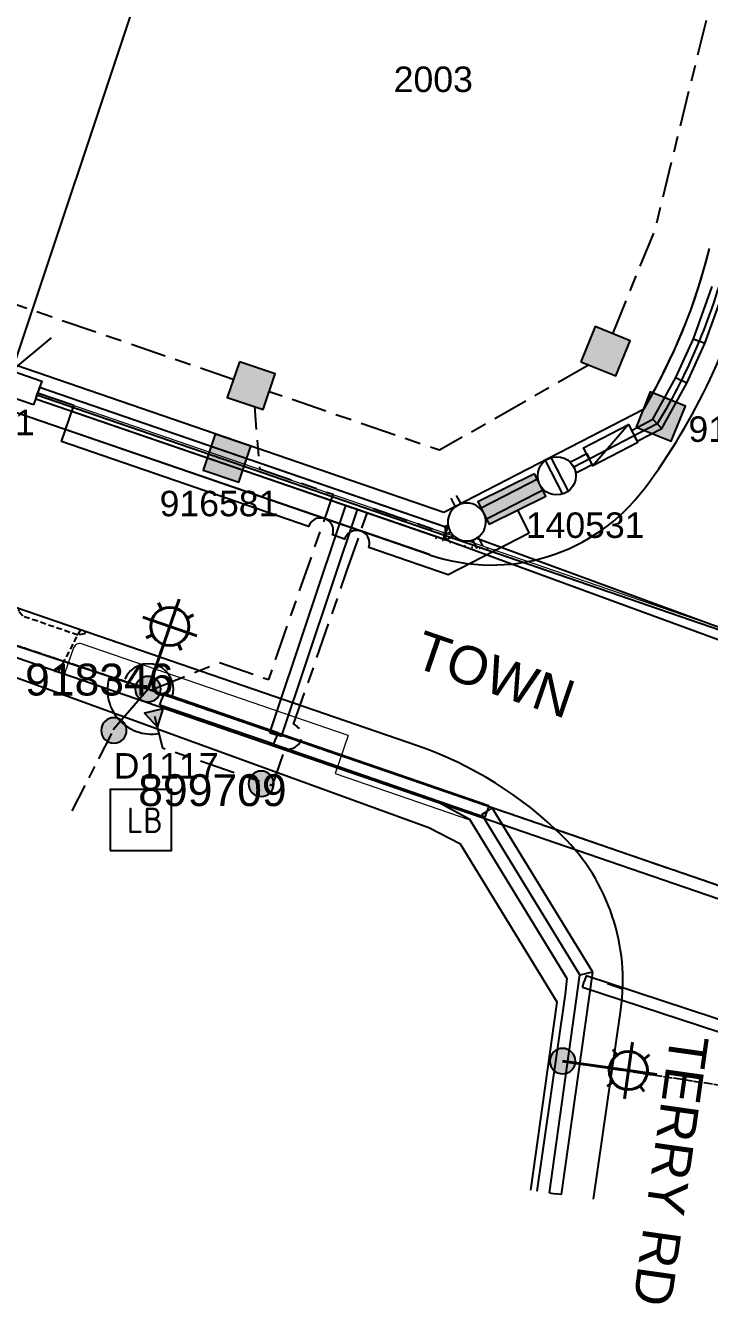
# Model space of a CAD drawing. Header units: metres. Extents: x 305482 to 305978, y 6275861 to 6276842.
# Drawn here: x 305583 to 305636.7, y 6275861.4 to 6275961.8 of the extents above; entities that cross this region are included whole.
import ezdxf
from ezdxf.enums import TextEntityAlignment as Align

# ---------------------------------------------------------------- set-up
doc = ezdxf.new("R2010")
doc.units = ezdxf.units.M
doc.header["$LTSCALE"] = 0.7
for name, pattern in [('Cable Exist OH', [1, 1, 0]), ('Cable Exist UG', [8.2, 4, -1.2, 1.8, -1.2]), ('Cable Remove', [2, 0, -2]), ('Dash', [5, 3, -2]), ('DASHED', [19.05, 12.7, -6.35])]:
    doc.linetypes.add(name, pattern=pattern)
doc.layers.get('0').update_dxf_attribs({"color": 6})
for name, color, linetype in [('_User Miscellaneous1', 3, 'Continuous'), ('_User Miscellaneous10', 8, 'Continuous'), ('_User Miscellaneous4', 7, 'Continuous'), ('_User Miscellaneous6', 7, 'Continuous'), ('_User Miscellaneous7', 150, 'Continuous'), ('_User Miscellaneous8', 7, 'Continuous'), ('_User_LV_Exist', 7, 'Continuous'), ('_User_SL_Exist', 7, 'Continuous'), ('Cadastre Developer_SP_EXT', 4, 'Continuous'), ('Cadastre Developer_SP_NEW', 4, 'Continuous'), ('Cadastre Land Parcels_SP_EXT', 4, 'Continuous'), ('Cadastre Roads_SP_EXT', 8, 'Continuous'), ('Cadastre Roads_SP_NEW', 8, 'Continuous'), ('Equip_LV_NEW', 5, 'Continuous'), ('Equip_SP_HV_NEW', 7, 'Continuous'), ('Equip_SP_SL_EXT', 70, 'Continuous'), ('Mains_LV_EXT', 160, 'Continuous'), ('Mains_LV_NEW_T84', 2, 'Continuous'), ('OH_Details_SP_MISC', 6, 'Continuous'), ('Services_SP_EXT', 140, 'Continuous'), ('Services_SP_NEW_UG', 2, 'Continuous'), ('SupportsOH_SP_EXT', 7, 'Continuous'), ('SupportsOH_SP_TR_HV_LV_SL_EXT', 7, 'Continuous'), ('SupportsUG_SP_LV_EXT', 7, 'Continuous'), ('SupportsUG_SP_LV_NEW', 2, 'Continuous'), ('SupportsUG_SP_LV_SL_EXT', 7, 'Continuous'), ('UG_Details_SP_MISC', 7, 'Continuous')]:
    doc.layers.add(name, color=color, linetype=linetype)
doc.layers.add('_User Miscellaneous12', color=7, linetype='Continuous', lineweight=35)
doc.layers.add('_User Notes', color=7, linetype='Continuous', plot=False)
doc.styles.add('ARIAL', font='arial.ttf', dxfattribs={"height": 2})
doc.styles.add('COLUMN_LABEL', font='arial.ttf')
doc.styles.add('POLE_LABEL', font='arial.ttf')
doc.styles.get("Standard").update_dxf_attribs({"font": 'arial.ttf'})
doc.styles.add('style1', font='iso3098b.shx')
doc.linetypes.add('Cable New UG', pattern='A,8,-1,["x",style1,S=3.5,R=0,X=0.35,Y=-1],-3.5', length=12.5)

# ---------------------------------------------------------------- blocks, each defined once
blk = doc.blocks.new('POLE_EXT')
blk.add_hatch(color=256).paths.add_polyline_path([(-1, 0, 1), (1, 0, 1)])
blk.add_lwpolyline([(-1, 0, 1), (1, 0, 1)], format="xyb", close=True)
for tag, height, flags, p in [('pNumber', 2.5, 8, (-17.84, 2.07)), ('OWNED_BY', 0.2, 9, (1.35, -0.4)), ('SPECIAL_USE', 0.2, 9, (1.35, -0.8)), ('STATE', 0.2, 9, (1.35, -1)), ('PARENT', 0.2, 9, (1.35, -0.6)), ('cLV', 0.2, 9, (1.35, -1.4)), ('hDepth', 0.2, 9, (1.35, -1.6)), ('hDia', 0.2, 9, (1.35, -1.8)), ('cHV', 0.2, 9, (1.35, -2)), ('USAGE', 0.2, 9, (1.35, -1.2)), ('LBRACKET', 0.2, 9, (1.35, -2.2)), ('LExisting', 0.2, 9, (1.35, -2.4)), ('LANTNUMBER', 0.2, 9, (1.35, -2.6)), ('LOther', 0.2, 9, (1.35, -2.8)), ('LRemove', 0.2, 9, (1.35, -3)), ('cLinedev', 0.2, 9, (1.35, -3.4)), ('pExisting', 0.2, 9, (1.35, -3.8)), ('LEGEND', 0.2, 9, (1.35, -3.2)), ('LOCATION', 0.2, 9, (1.35, -3.6)), ('PFNUMBER', 0.2, 9, (1.35, -4)), ('pFooting', 0.2, 9, (1.35, -4.4)), ('pNew', 0.2, 9, (1.35, -4.6)), ('pRelocate', 0.2, 9, (1.35, -5)), ('NEWPFNUMBER', 0.2, 9, (1.35, -4.2)), ('pRemove', 0.2, 9, (1.35, -5.2)), ('pReplace', 0.2, 9, (1.35, -5.4)), ('pStay', 0.2, 9, (1.35, -5.6)), ('pType', 0.2, 9, (1.35, -5.8)), ('cspan', 0.2, 9, (1.35, -6)), ('STREETNAME', 0.2, 9, (1.35, -6.2)), ('SUBURB', 0.2, 9, (1.35, -6.4)), ('OPERATED_BY', 0.2, 9, (1.36, -7.01)), ('NOTES', 0.2, 9, (1.35, -6.6)), ('MAINTAINED_BY', 0.2, 9, (1.36, -6.81))]:
    blk.add_attdef(tag, text='', height=height, dxfattribs=dict(flags=flags)).set_placement(p, align=Align.MIDDLE_LEFT)
at = {"style": 'POLE_LABEL', "flags": 9}
for tag, height, p in [('ASSET_NUM', 2.5, (2, 2)), ('STRUCTURE_PLANT_NUMBER', 0.2, (1.35, 0.03)), ('STREET_CODE', 0.2, (1.35, -0.2))]:
    blk.add_attdef(tag, text='', height=height, dxfattribs=at).set_placement(p, align=Align.MIDDLE_LEFT)
at = {"flags": 1}
blk.add_attdef('Z', (1.35, -7.33), '', height=0.2, dxfattribs=at)
blk = doc.blocks.new('*U52')
at = {"lineweight": -3}
blk.add_lwpolyline([(-2.48, 2.49), (2.47, 2.49), (2.47, 0.51), (-2.48, 0.51)], close=True, dxfattribs=at)
for tag, flags, p in [('STREET_CODE', 9, (1.5, 3.5)), ('OWNED_BY', 9, (1.5, 3.3)), ('OPERATED_BY', 9, (1.5, 3.1)), ('STATE', 9, (1.5, 2.7)), ('SUPPORT_TYPE', 9, (1.5, 2.5)), ('MAINTAINED_BY', 9, (1.5, 2.9)), ('USAGE', 9, (1.5, 2.3)), ('LEGEND', 9, (1.5, 2.1)), ('SUBURB', 9, (1.5, 1.7)), ('STREETNAME', 9, (1.5, 1.5)), ('PARENT', 9, (1.5, 1.9)), ('LOCATION', 9, (1.5, 1.3)), ('NOTES', 9, (1.5, 1.1)), ('Z', 1, (1.5, 0.9))]:
    blk.add_attdef(tag, text='', height=0.2, dxfattribs=dict(flags=flags)).set_placement(p, align=Align.MIDDLE_LEFT)
at = {"layer": '_User Miscellaneous4', "style": 'ARIAL', "flags": 8}
blk.add_attdef('ASSET_NUM', text='', height=2, dxfattribs=at).set_placement((2, 5.5), align=Align.MIDDLE_LEFT)
blk = doc.blocks.new('A$C1B2C29DD')
at = {"layer": 'Services_SP_NEW_UG', "color": 2, "flags": 128}
for points in [[(0, 0), (-2.1, 3.44)], [(0, 0), (2.1, 3.44)]]:
    blk.add_lwpolyline(points, dxfattribs=at)
blk = doc.blocks.new('COLUMN_EXT')
at = {"layer": '_User Miscellaneous7'}
blk.add_hatch(color=256, dxfattribs=at).paths.add_polyline_path([(-7.49, 1.48), (-7.49, -1.49), (-4.52, -1.49), (-4.52, 1.48)])
at = {"layer": '_User Miscellaneous8'}
blk.add_hatch(color=256, dxfattribs=at).paths.add_polyline_path([(-1.49, 1.48), (-1.49, -1.49), (1.48, -1.49), (1.48, 1.48)])
at = {"layer": '_User Miscellaneous7'}
blk.add_lwpolyline([(-7.49, -1.49), (-4.52, -1.49), (-4.52, 1.48), (-7.49, 1.48)], close=True, dxfattribs=at)
at = {"layer": '_User Miscellaneous8'}
blk.add_lwpolyline([(-1.49, -1.49), (1.48, -1.49), (1.48, 1.48), (-1.49, 1.48)], close=True, dxfattribs=at)
at = {"flags": 9}
for tag, style, p in [('STRUCTURE_PLANT_NUMBER', 'POLE_LABEL', (1.81, 0.03)), ('STREET_CODE', 'COLUMN_LABEL', (1.81, -0.2))]:
    blk.add_attdef(tag, text='', height=0.2, dxfattribs=dict(at, style=style)).set_placement(p, align=Align.MIDDLE_LEFT)
for tag, p in [('COLUMN_TYPE', (1.81, -0.4)), ('OWNED_BY', (1.81, -0.6)), ('STATE', (1.81, -0.8)), ('USAGE', (1.81, -1)), ('STREETNAME', (1.81, -1.6)), ('SUBURB', (1.81, -1.8)), ('LEGEND', (1.81, -1.2)), ('LOCATION', (1.81, -1.4)), ('NOTES', (1.81, -2))]:
    blk.add_attdef(tag, text='', height=0.2, dxfattribs=at).set_placement(p, align=Align.MIDDLE_LEFT)
at = {"flags": 1}
blk.add_attdef('Z', (1.81, -2.35), '', height=0.2, dxfattribs=at)
at = {"layer": '_User Miscellaneous6', "style": 'ARIAL', "flags": 8}
blk.add_attdef('ASSET_NUM', text='', height=2, dxfattribs=at).set_placement((2, 2), align=Align.MIDDLE_LEFT)
blk = doc.blocks.new('*U114')
at = {"layer": '_User Miscellaneous7'}
blk.add_hatch(color=256, dxfattribs=at).paths.add_polyline_path([(-7.43, 4.61), (-7.43, 1.64), (-4.46, 1.64), (-4.46, 4.61)])
at = {"layer": '_User Miscellaneous8'}
blk.add_hatch(color=256, dxfattribs=at).paths.add_polyline_path([(-1.49, 1.48), (-1.49, -1.49), (1.48, -1.49), (1.48, 1.48)])
at = {"layer": '_User Miscellaneous7'}
blk.add_lwpolyline([(-7.43, 1.64), (-4.46, 1.64), (-4.46, 4.61), (-7.43, 4.61)], close=True, dxfattribs=at)
at = {"layer": '_User Miscellaneous8'}
blk.add_lwpolyline([(-1.49, -1.49), (1.48, -1.49), (1.48, 1.48), (-1.49, 1.48)], close=True, dxfattribs=at)
at = {"flags": 9}
for tag, style, p in [('STRUCTURE_PLANT_NUMBER', 'POLE_LABEL', (1.81, 0.03)), ('STREET_CODE', 'COLUMN_LABEL', (1.81, -0.2))]:
    blk.add_attdef(tag, text='', height=0.2, dxfattribs=dict(at, style=style)).set_placement(p, align=Align.MIDDLE_LEFT)
for tag, p in [('COLUMN_TYPE', (1.81, -0.4)), ('OWNED_BY', (1.81, -0.6)), ('STATE', (1.81, -0.8)), ('USAGE', (1.81, -1)), ('STREETNAME', (1.81, -1.6)), ('SUBURB', (1.81, -1.8)), ('LEGEND', (1.81, -1.2)), ('LOCATION', (1.81, -1.4)), ('NOTES', (1.81, -2))]:
    blk.add_attdef(tag, text='', height=0.2, dxfattribs=at).set_placement(p, align=Align.MIDDLE_LEFT)
at = {"flags": 1}
blk.add_attdef('Z', (1.81, -2.35), '', height=0.2, dxfattribs=at)
at = {"layer": '_User Miscellaneous6', "style": 'ARIAL', "flags": 8}
blk.add_attdef('ASSET_NUM', text='', height=2, dxfattribs=at).set_placement((2, 2), align=Align.MIDDLE_LEFT)
blk = doc.blocks.new('PILLAR_EXT')
blk.add_hatch(color=256).paths.add_polyline_path([(-2.475, 2.49), (-2.475, 0.51), (2.475, 0.51), (2.475, 2.49)])
blk.add_lwpolyline([(-2.475, 0.51), (2.475, 0.51), (2.475, 2.49), (-2.475, 2.49)], close=True)
for tag, p, flags in [('OWNED_BY', (0, 1.3), 9), ('STATE', (0, 1.1), 9), ('SUPPORT_TYPE', (0, 0.9), 9), ('USAGE', (0, 0.7), 9), ('LEGEND', (0, 0.5), 9), ('LOCATION', (0, 0.3), 9), ('NOTES', (0, 0.1), 9), ('PARENT', (0, -0.1), 9), ('STREETNAME', (0, -0.3), 9), ('SUBURB', (0, -0.5), 1)]:
    blk.add_attdef(tag, p, '', height=0.2, dxfattribs=dict(flags=flags))
at = {"layer": '_User Miscellaneous6', "style": 'ARIAL', "flags": 8}
blk.add_attdef('ASSET_NUM', text='', height=2, dxfattribs=at).set_placement((1.5, 7.5), align=Align.TOP_LEFT)
blk = doc.blocks.new('UGOH_NEW')
blk.add_hatch(color=256).paths.add_polyline_path([(-0.75, 1.7), (0.75, 1.7), (0, 3)])
at = {"color": 1}
blk.add_lwpolyline([(-0.75, 1.7), (0.75, 1.7), (0, 3)], close=True, dxfattribs=at)
for tag, flags, p in [('CONSTRUCTED_VOLTAGE', 9, (1.5, 0)), ('OPERATING_VOLTAGE', 9, (1.5, -0.2)), ('ORIENTATION', 9, (1.5, -0.4)), ('STATE', 9, (1.5, -0.6)), ('OWNED_BY', 9, (1.5, -1)), ('USAGE', 9, (1.5, -0.8)), ('ACTUAL_STATUS', 9, (1.5, -1.6)), ('OPERATED_BY', 9, (1.5, -1.2)), ('TYPE', 1, (1.5, -2)), ('MAINTAINED_BY', 9, (1.5, -1.4)), ('NUMBER_OF_PHASES', 9, (1.5, -1.8))]:
    blk.add_attdef(tag, text='', height=0.2, dxfattribs=dict(flags=flags)).set_placement(p, align=Align.MIDDLE_LEFT)
blk = doc.blocks.new('*U106')
blk.add_lwpolyline([(3.9, -0.81), (8.7, -0.81), (8.7, 3.99), (3.9, 3.99)], close=True)
at = {"insert": (5.2, 2.57), "char_height": 2, "width": 2.9628, "attachment_point": 1}
blk.add_mtext('{\\Fisocp|c0;LB}', dxfattribs=at)
for tag, height, flags, p in [('ASSET_NUM', 3.5, 8, (2, 2)), ('STREET_CODE', 0.2, 9, (1.5, 0)), ('ACTUAL_STATUS', 0.2, 9, (1.5, -0.2)), ('CONSTRUCTED_VOLTAGE', 0.2, 9, (1.5, -0.4)), ('OPERATING_VOLTAGE', 0.2, 9, (1.5, -0.8)), ('ORIENTATION', 0.2, 9, (1.5, -1)), ('NO_PHASES', 0.2, 9, (1.5, -0.6)), ('OWNED_BY', 0.2, 9, (1.5, -1.2)), ('OPERATED_BY', 0.2, 9, (1.5, -1.4)), ('STATE', 0.2, 9, (1.5, -1.8)), ('SWITCH_TYPE', 0.2, 9, (1.5, -2)), ('MAINTAINED_BY', 0.2, 9, (1.5, -1.6)), ('SUBURB', 0.2, 9, (1.5, -2.6)), ('STREETNAME', 0.2, 9, (1.5, -2.8)), ('USAGE', 0.2, 9, (1.5, -2.2)), ('LEGEND', 0.2, 9, (1.5, -2.4)), ('LOCATION', 0.2, 9, (1.5, -3)), ('Z', 0.2, 1, (1.5, -3.6)), ('NOTES', 0.2, 9, (1.5, -3.2)), ('LABEL_ALIGNMENT', 0.2, 9, (1.5, -3.4))]:
    blk.add_attdef(tag, text='', height=height, dxfattribs=dict(flags=flags)).set_placement(p, align=Align.MIDDLE_LEFT)
blk = doc.blocks.new('*U108')
at = {"lineweight": 40}
for p, q in [((5.48, 1.49), (4.85, -2.97)), ((0, 0), (3.68, -0.53)), ((3.93, 0.91), (4.27, 0.46)), ((6.82, 0.5), (6.37, 0.16)), ((2.94, -0.42), (7.39, -1.06)), ((3.51, -1.98), (3.96, -1.64)), ((6.4, -2.39), (6.06, -1.94))]:
    blk.add_line(p, q, dxfattribs=at)
blk.add_circle((5.16, -0.74), 1.5, dxfattribs=at)
at = {"style": 'ARIAL', "flags": 8}
blk.add_attdef('ASSET_NUM', (1.5, 1.5), '', height=2, dxfattribs=at)
for tag, p, height, flags in [('CONSTRUCTED_VOLTAGE', (0.98, -0.65), 0.2, 9), ('CONTROL_TYPE', (0.98, -0.85), 0.2, 9), ('LANTERN_PURPOSE', (0.98, -1.05), 0.2, 9), ('LNUMBER', (2.18, -3.25), 2.5, 8), ('OPERATING_VOLTAGE', (0.98, -1.65), 0.2, 9), ('ORIENTATION', (0.98, -1.85), 0.2, 9), ('OWNED_BY', (0.98, -2.05), 0.2, 9), ('LANTERN_TYPE', (0.98, -1.25), 0.2, 9), ('NO_PHASES', (0.98, -1.45), 0.2, 9), ('STATE', (0.98, -2.25), 0.2, 9), ('USAGE', (0.98, -2.45), 0.2, 9), ('CEXIST', (0.98, -2.65), 0.2, 9), ('CNEW', (0.98, -2.85), 0.2, 9), ('CNUMBER', (0.98, -3.05), 0.2, 9), ('CREMOVE', (0.98, -3.25), 0.2, 9), ('CREPLACE', (0.98, -3.45), 0.2, 9), ('LKINGHEIGHT', (0.98, -3.65), 0.2, 9), ('LBRACKET', (0.98, -3.85), 0.2, 9), ('LBRACKETVOCAB', (0.98, -4.05), 0.2, 9), ('LCATEGORY', (0.98, -4.25), 0.2, 9), ('LCHARGE1', (0.98, -4.45), 0.2, 9), ('LCHARGE1PERCENT', (0.98, -4.65), 0.2, 9), ('LCHARGE2', (0.98, -4.85), 0.2, 9), ('LCHARGE2PERCENT', (0.98, -5.05), 0.2, 9), ('LCHARGE3', (0.98, -5.25), 0.2, 9), ('LCHARGE3PERCENT', (0.98, -5.45), 0.2, 9), ('LEXIST', (0.98, -5.65), 0.2, 9), ('LLAMP', (0.98, -5.85), 0.2, 9), ('LLAMPVOCAB', (0.98, -6.05), 0.2, 9), ('LMAST', (0.98, -6.25), 0.2, 9), ('LMASTVOCAB', (0.98, -6.45), 0.2, 9), ('LNEW', (0.98, -6.65), 0.2, 9), ('LANTNUMBER', (0.98, -6.85), 0.2, 9), ('LOUTREACH', (0.98, -7.25), 0.2, 9), ('LOUTREACHVOCAB', (0.98, -7.45), 0.2, 9), ('LRATECODE', (0.98, -7.65), 0.2, 9), ('LREMOVE', (0.98, -7.85), 0.2, 9), ('LREPLACE', (0.98, -8.05), 0.2, 9), ('LTYPE', (0.98, -8.25), 0.2, 9), ('LTYPEVOCAB', (0.98, -8.45), 0.2, 9), ('LEGEND', (0.98, -8.65), 0.2, 9), ('LOCATION', (0.98, -8.85), 0.2, 9), ('NOTES', (0.98, -9.05), 0.2, 9), ('STREETNAME', (0.98, -9.25), 0.2, 9), ('SUBURB', (0.98, -9.45), 0.2, 1)]:
    blk.add_attdef(tag, p, '', height=height, dxfattribs=dict(flags=flags))
blk = doc.blocks.new('*U113')
at = {"lineweight": 40}
for p, q in [((0.97, 2.8), (2.45, 7.05)), ((0.82, 6.78), (1.06, 6.27)), ((-0.41, 5.66), (3.84, 4.18)), ((3.57, 5.82), (3.06, 5.57)), ((-0.14, 4.02), (0.36, 4.27)), ((0, 0), (1.22, 3.51)), ((2.61, 3.06), (2.37, 3.57))]:
    blk.add_line(p, q, dxfattribs=at)
blk.add_circle((1.71, 4.92), 1.5, dxfattribs=at)
at = {"style": 'ARIAL', "flags": 8}
blk.add_attdef('ASSET_NUM', (1.5, 1.5), '', height=2, dxfattribs=at)
for tag, p, height, flags in [('CONSTRUCTED_VOLTAGE', (0.98, -0.65), 0.2, 9), ('CONTROL_TYPE', (0.98, -0.85), 0.2, 9), ('LANTERN_PURPOSE', (0.98, -1.05), 0.2, 9), ('LNUMBER', (2.18, -3.25), 2.5, 8), ('OPERATING_VOLTAGE', (0.98, -1.65), 0.2, 9), ('ORIENTATION', (0.98, -1.85), 0.2, 9), ('OWNED_BY', (0.98, -2.05), 0.2, 9), ('LANTERN_TYPE', (0.98, -1.25), 0.2, 9), ('NO_PHASES', (0.98, -1.45), 0.2, 9), ('STATE', (0.98, -2.25), 0.2, 9), ('USAGE', (0.98, -2.45), 0.2, 9), ('CEXIST', (0.98, -2.65), 0.2, 9), ('CNEW', (0.98, -2.85), 0.2, 9), ('CNUMBER', (0.98, -3.05), 0.2, 9), ('CREMOVE', (0.98, -3.25), 0.2, 9), ('CREPLACE', (0.98, -3.45), 0.2, 9), ('LKINGHEIGHT', (0.98, -3.65), 0.2, 9), ('LBRACKET', (0.98, -3.85), 0.2, 9), ('LBRACKETVOCAB', (0.98, -4.05), 0.2, 9), ('LCATEGORY', (0.98, -4.25), 0.2, 9), ('LCHARGE1', (0.98, -4.45), 0.2, 9), ('LCHARGE1PERCENT', (0.98, -4.65), 0.2, 9), ('LCHARGE2', (0.98, -4.85), 0.2, 9), ('LCHARGE2PERCENT', (0.98, -5.05), 0.2, 9), ('LCHARGE3', (0.98, -5.25), 0.2, 9), ('LCHARGE3PERCENT', (0.98, -5.45), 0.2, 9), ('LEXIST', (0.98, -5.65), 0.2, 9), ('LLAMP', (0.98, -5.85), 0.2, 9), ('LLAMPVOCAB', (0.98, -6.05), 0.2, 9), ('LMAST', (0.98, -6.25), 0.2, 9), ('LMASTVOCAB', (0.98, -6.45), 0.2, 9), ('LNEW', (0.98, -6.65), 0.2, 9), ('LANTNUMBER', (0.98, -6.85), 0.2, 9), ('LOUTREACH', (0.98, -7.25), 0.2, 9), ('LOUTREACHVOCAB', (0.98, -7.45), 0.2, 9), ('LRATECODE', (0.98, -7.65), 0.2, 9), ('LREMOVE', (0.98, -7.85), 0.2, 9), ('LREPLACE', (0.98, -8.05), 0.2, 9), ('LTYPE', (0.98, -8.25), 0.2, 9), ('LTYPEVOCAB', (0.98, -8.45), 0.2, 9), ('LEGEND', (0.98, -8.65), 0.2, 9), ('LOCATION', (0.98, -8.85), 0.2, 9), ('NOTES', (0.98, -9.05), 0.2, 9), ('STREETNAME', (0.98, -9.25), 0.2, 9), ('SUBURB', (0.98, -9.45), 0.2, 1)]:
    blk.add_attdef(tag, p, '', height=height, dxfattribs=dict(flags=flags))
blk = doc.blocks.new('*U180')
for tag, flags, p in [('ACTUAL_STATUS', 9, (1.5, 0)), ('CONSTRUCTED_VOLTAGE', 9, (1.5, -0.2)), ('OPERATING_VOLTAGE', 9, (1.5, -0.6)), ('ORIENTATION', 9, (1.5, -0.8)), ('STATE', 9, (1.5, -1)), ('NO_PHASES', 9, (1.5, -0.4)), ('SWITCH_TYPE', 9, (1.5, -1.2)), ('OWNED_BY', 9, (1.5, -1.8)), ('OPERATED_BY', 9, (1.5, -2)), ('USAGE', 9, (1.5, -1.4)), ('NOTES', 9, (1.5, -1.6)), ('TYPE', 9, (1.5, -2.6)), ('Z', 1, (1.5, -2.8)), ('MAINTAINED_BY', 9, (1.5, -2.2)), ('NUMBER_OF_PHASES', 9, (1.5, -2.4))]:
    blk.add_attdef(tag, text='', height=0.2, dxfattribs=dict(flags=flags)).set_placement(p, align=Align.MIDDLE_LEFT)
blk.add_wipeout([(-0.96, -1.48), (-0.77, -1.49), (-0.58, -1.48), (-0.4, -1.44), (-0.22, -1.39), (-0.05, -1.31), (0.11, -1.2), (0.25, -1.08), (0.38, -0.95), (0.49, -0.79), (0.58, -0.63), (0.65, -0.46), (0.69, -0.27), (0.71, -0.09), (0.71, 0.1), (0.69, 0.29), (0.64, 0.47), (0.57, 0.64), (0.48, 0.81), (0.37, 0.96), (0.24, 1.09), (0.1, 1.21), (-0.06, 1.31), (-0.23, 1.39), (-0.41, 1.45), (-0.6, 1.48), (-0.78, 1.49), (-0.97, 1.48), (-1.16, 1.45), (-1.33, 1.39), (-1.5, 1.31), (-1.66, 1.21), (-1.8, 1.09), (-1.93, 0.95), (-2.04, 0.8), (-2.13, 0.63), (-2.2, 0.46), (-2.25, 0.27), (-2.27, 0.09), (-2.27, -0.1), (-2.24, -0.29), (-2.2, -0.47), (-2.13, -0.64), (-2.04, -0.81), (-1.92, -0.96), (-1.8, -1.09), (-1.65, -1.21), (-1.49, -1.31), (-1.32, -1.39), (-1.14, -1.45)])
for p, q in [((0.23, 1.11), (-2.1, -0.71)), ((0.54, 0.72), (-1.79, -1.11))]:
    blk.add_line(p, q)
blk.add_circle((-0.78, 0), 1.5)
blk = doc.blocks.new('*U179')
blk.add_wipeout([(1.47, -0.24), (1.49, -0.06), (1.49, 0.13), (1.46, 0.32), (1.41, 0.5), (1.33, 0.67), (1.24, 0.83), (1.13, 0.98), (0.99, 1.12), (0.85, 1.23), (0.69, 1.33), (0.51, 1.4), (0.33, 1.46), (0.15, 1.49), (-0.04, 1.49), (-0.23, 1.48), (-0.41, 1.44), (-0.59, 1.37), (-0.75, 1.29), (-0.91, 1.19), (-1.05, 1.06), (-1.18, 0.92), (-1.28, 0.77), (-1.37, 0.6), (-1.43, 0.42), (-1.47, 0.24), (-1.49, 0.06), (-1.49, -0.13), (-1.46, -0.32), (-1.41, -0.5), (-1.33, -0.67), (-1.24, -0.83), (-1.13, -0.98), (-0.99, -1.12), (-0.85, -1.23), (-0.69, -1.33), (-0.51, -1.4), (-0.33, -1.46), (-0.15, -1.49), (0.04, -1.49), (0.23, -1.48), (0.41, -1.44), (0.59, -1.37), (0.75, -1.29), (0.91, -1.19), (1.05, -1.06), (1.18, -0.92), (1.28, -0.77), (1.37, -0.6), (1.43, -0.42)])
for p, q in [((-0.5, 1.41), (-0.87, 2.06)), ((-0.94, 1.16), (-1.3, 1.82)), ((0.5, -1.41), (0.87, -2.06)), ((0.94, -1.16), (1.3, -1.82))]:
    blk.add_line(p, q)
blk.add_lwpolyline([(-1.3, -0.73, 1), (1.3, 0.73, 1)], format="xyb", close=True)
for tag, p, flags in [('ORIENTATION', (0, 0), 9), ('Z', (0, 0), 1), ('USAGE', (0, -0.2), 9), ('NOTES', (0, -0.4), 9)]:
    blk.add_attdef(tag, p, '', height=0.2, dxfattribs=dict(flags=flags))

msp = doc.modelspace()

# ---------------------------------------------------------------- linework, layer by layer
at = {"layer": '_User Miscellaneous1', "color": 7, "lineweight": -3}
msp.add_lwpolyline([(305631.04, 6275929.07), (305627.52, 6275927.25), (305626.79, 6275928.66), (305630.31, 6275930.48)], close=True, dxfattribs=at)
at = {"layer": '_User Miscellaneous1', "color": 7, "flags": 128}
msp.add_lwpolyline([(305630.31, 6275930.48), (305627.52, 6275927.25)], dxfattribs=at)
at = {"layer": '_User Miscellaneous10', "linetype": 'Cable Remove', "ltscale": 0.35}
msp.add_lwpolyline([(305615.14, 6275921.59, 0.063999), (305619.88, 6275920.65)], format="xyb", dxfattribs=at)
at = {"layer": '_User Miscellaneous10', "linetype": 'DASHED', "ltscale": 0.05}
for points in [[(305587.66, 6275914.23), (305587.6, 6275914.05), (305587.09, 6275913.95), (305582.78, 6275915.43), (305582.44, 6275915.82), (305582.5, 6275916)], [(305585.57, 6275911.07), (305587.3, 6275914.35)]]:
    msp.add_lwpolyline(points, dxfattribs=at)
at = {"layer": '_User Miscellaneous10', "linetype": 'Continuous'}
msp.add_lwpolyline([(305628.67, 6275886.59), (305629.86, 6275886.19)], dxfattribs=at)
at = {"layer": '_User Miscellaneous12', "color": 3, "lineweight": 0, "flags": 128}
msp.add_lwpolyline([(305608.31, 6275906.06), (305587.38, 6275913.26, 0.414551), (305586.75, 6275912.95), (305586.05, 6275910.91)], format="xyb", dxfattribs=at)
msp.add_lwpolyline([(305608.31, 6275906.06), (305607.29, 6275903.09), (305617.86, 6275899.45)], dxfattribs=at)
at = {"layer": '_User_LV_Exist', "color": 7, "linetype": 'Cable Exist UG', "flags": 128}
for points in [[(305608.19, 6275918.91), (305609.97, 6275924), (305616.08, 6275921.9), (305616.35, 6275922.05)], [(305618.94, 6275923.53), (305618.95, 6275923.53)]]:
    msp.add_lwpolyline(points, dxfattribs=at)
for points in [[(305604.2, 6275906.85, 0.050749), (305604.03, 6275906.95), (305608.19, 6275918.91)], [(305593.12, 6275907.6), (305593.73, 6275905.09), (305602.36, 6275902.15), (305603.37, 6275905.06, 0.853381), (305604.2, 6275906.85, 0.853381)]]:
    msp.add_lwpolyline(points, format="xyb", dxfattribs=at)
at = {"layer": '_User_LV_Exist', "linetype": 'Continuous'}
msp.add_arc((305592.88, 6275909.65), 3.47, 161.7434, 279.4822, dxfattribs=at)
at = {"layer": '_User_SL_Exist', "linetype": 'Cable Exist UG', "flags": 128}
for points in [[(305629.07, 6275937.61), (305632.37, 6275945.69), (305643.07, 6275989.34), (305644.76, 6275996.24)], [(305599.37, 6275933.99), (305538.15, 6275955.04)], [(305627.23, 6275935.16), (305615.47, 6275928.46), (305602.18, 6275933.03)], [(305592.88, 6275909.65), (305598.18, 6275911.8), (305602.07, 6275910.46), (305607.13, 6275924.98), (305601.39, 6275926.95), (305600.97, 6275931.89)]]:
    msp.add_lwpolyline(points, dxfattribs=at)
at = {"layer": '_User_SL_Exist', "linetype": 'Cable Exist OH', "flags": 128}
msp.add_lwpolyline([(305625.14, 6275880.51), (305650.89, 6275876.59)], dxfattribs=at)
at = {"layer": 'Cadastre Developer_SP_EXT', "lineweight": 9}
for p, q in [((305662.93, 6275905.79), (305583.93, 6275932.95)), ((305662.93, 6275905.79), (305583.93, 6275932.95)), ((305543.23, 6275925.62), (305615.38, 6275900.81)), ((305543.23, 6275925.62), (305615.38, 6275900.81)), ((305617.85, 6275899.48), (305615.38, 6275900.81)), ((305617.85, 6275899.48), (305615.38, 6275900.81)), ((305617.85, 6275899.48), (305625.46, 6275887.02)), ((305617.85, 6275899.48), (305625.46, 6275887.02))]:
    msp.add_line(p, q, dxfattribs=at)
at = {"layer": 'Cadastre Developer_SP_NEW'}
for p, q in [((305582.08, 6275935.18), (305600.89, 6275991.48)), ((305615.82, 6275923.57), (305510.21, 6275959.9)), ((305631.5, 6275931.66), (305615.82, 6275923.57))]:
    msp.add_line(p, q, dxfattribs=at)
at = {"layer": 'Cadastre Developer_SP_NEW', "flags": 128}
for points in [[(305631.5, 6275931.66), (305632.59, 6275933.6), (305633.93, 6275936.34), (305634.73, 6275938.25), (305635.2, 6275939.47), (305635.83, 6275941.33), (305636.31, 6275942.94), (305636.66, 6275944.3)], [(305631.5, 6275931.66), (305615.82, 6275923.57)], [(305625.46, 6275887.02), (305617.85, 6275899.48), (305615.39, 6275900.81)], [(305625.46, 6275887.02), (305625.33, 6275885.76), (305623.12, 6275870.31)]]:
    msp.add_lwpolyline(points, dxfattribs=at)
at = {"layer": 'Cadastre Developer_SP_NEW'}
msp.add_arc((305591.5, 6275955.37), 46.5, 329.3492, 346.2278, dxfattribs=at)
at = {"layer": 'Cadastre Land Parcels_SP_EXT', "linetype": 'Continuous'}
msp.add_line((305543.23, 6275925.62), (305661.78, 6275884.86), dxfattribs=at)
for points in [[(305583.88, 6275932.8), (305618.47, 6275920.9), (305662.91, 6275905.6), (305859.83, 6276505.62), (305709.76, 6276557.25), (305611.04, 6276261.75), (305510.04, 6275959.42)], [(305622.65, 6275870.37), (305624.72, 6275885.15), (305617.12, 6275897.55), (305614.65, 6275898.82), (305544.03, 6275924.5), (305539.88, 6275915.66)]]:
    msp.add_lwpolyline(points, dxfattribs=at)
at = {"layer": 'Cadastre Roads_SP_EXT'}
for p, q in [((305614.68, 6275920.27), (305580.03, 6275932.18)), ((305613.76, 6275905.25), (305553.06, 6275926.12)), ((305627.57, 6275869.67), (305629.7, 6275884.54))]:
    msp.add_line(p, q, dxfattribs=at)
for centre, radius, start, end in [((305591.5, 6275955.37), 50, 323.293, 346.2278), ((305619.56, 6275934.45), 15, 251.0213, 323.293), ((305604, 6275876.88), 30, 45.1991, 71.0213), ((305613.87, 6275886.81), 16, 351.8304, 45.1991)]:
    msp.add_arc(centre, radius, start, end, dxfattribs=at)
at = {"layer": 'Cadastre Roads_SP_NEW'}
msp.add_lwpolyline([(305530.8, 6275949.53, 0.252592), (305534.39, 6275946.42, -0.028334), (305557.77, 6275939.84), (305614.68, 6275920.27, 0)], format="xyb", dxfattribs=at)
at = {"layer": 'Mains_LV_EXT', "linetype": 'Cable Exist OH'}
for q in [(305532.76, 6275929.47), (305665.18, 6275884.75)]:
    msp.add_line((305592.6, 6275909.71), q, dxfattribs=at)
at = {"layer": 'Mains_LV_EXT', "linetype": 'Continuous'}
msp.add_arc((305592.6, 6275909.71), 1.99, 339.2229, 156.7537, dxfattribs=at)
at = {"layer": 'Mains_LV_NEW_T84', "color": 2, "linetype": 'Cable New UG', "flags": 128}
for points in [[(305655.09, 6276013.18), (305638.12, 6275943.94, -0.076054), (305632.57, 6275930.53), (305626.01, 6275927.14)], [(305622.51, 6275921.96), (305616.17, 6275918.69), (305609.93, 6275920.84, 1), (305608.03, 6275921.49), (305607.09, 6275921.82, 1), (305605.2, 6275922.47), (305585.8, 6275929.14), (305586.77, 6275931.98), (305583.93, 6275932.95)]]:
    msp.add_lwpolyline(points, format="xyb", dxfattribs=at)
msp.add_lwpolyline([(305621.59, 6275923.75), (305622.51, 6275921.96)], dxfattribs=at)
at = {"layer": 'OH_Details_SP_MISC', "color": 2, "linetype": 'Dash'}
msp.add_line((305628.06, 6275880.11), (305627.07, 6275880.25), dxfattribs=at)
at = {"layer": 'OH_Details_SP_MISC', "color": 7, "linetype": 'Continuous', "flags": 128}
for points in [[(305483.14, 6275952.01), (305499.91, 6275953.73), (305530.63, 6275930.18), (305592.6, 6275909.71)], [(305592.6, 6275909.71), (305665.18, 6275884.75), (305695.42, 6275874.38)]]:
    msp.add_lwpolyline(points, dxfattribs=at)
at = {"layer": 'Services_SP_EXT'}
msp.add_line((305592.6, 6275909.71), (305589.85, 6275906.51), dxfattribs=at)
at = {"layer": 'UG_Details_SP_MISC'}
for p, q in [((305635.41, 6275937.21), (305636.89, 6275941.31)), ((305636.3, 6275936.84), (305637.81, 6275941.02)), ((305634.03, 6275934.16), (305635.41, 6275937.21)), ((305634.88, 6275933.73), (305636.3, 6275936.84)), ((305635.41, 6275937.21), (305635.86, 6275937.02)), ((305636.3, 6275936.84), (305635.86, 6275937.02)), ((305632.22, 6275930.89), (305634.03, 6275934.16)), ((305632.92, 6275930.17), (305634.88, 6275933.73)), ((305634.03, 6275934.16), (305634.46, 6275933.95)), ((305634.88, 6275933.73), (305634.46, 6275933.95)), ((305583.78, 6275932.5), (305583.93, 6275932.95)), ((305583.78, 6275932.5), (305583.93, 6275932.95)), ((305583.78, 6275932.5), (305615.78, 6275921.5)), ((305583.78, 6275932.5), (305615.98, 6275921.43)), ((305584.09, 6275933.41), (305583.93, 6275932.95)), ((305584.09, 6275933.41), (305583.93, 6275932.95)), ((305584.09, 6275933.41), (305616.1, 6275922.4)), ((305584.09, 6275933.41), (305615.9, 6275922.47)), ((305630.55, 6275930.02), (305632.22, 6275930.89)), ((305632.22, 6275930.89), (305632.57, 6275930.53)), ((305632.92, 6275930.17), (305632.57, 6275930.53)), ((305630.55, 6275930.02), (305630.77, 6275929.6)), ((305630.99, 6275929.17), (305630.77, 6275929.6)), ((305630.99, 6275929.17), (305632.92, 6275930.17)), ((305615.9, 6275922.47), (305627.03, 6275928.21)), ((305627.03, 6275928.21), (305627.25, 6275927.78)), ((305627.47, 6275927.35), (305627.25, 6275927.78)), ((305615.98, 6275921.43), (305627.47, 6275927.35)), ((305602.17, 6275906.29), (305608.12, 6275924.12)), ((305603.08, 6275905.99), (305609.03, 6275923.82)), ((305608.12, 6275924.12), (305608.58, 6275923.97)), ((305609.03, 6275923.82), (305608.58, 6275923.97)), ((305615.9, 6275922.47), (305615.94, 6275921.95)), ((305615.78, 6275921.5), (305615.94, 6275921.95)), ((305615.78, 6275921.5), (305662.39, 6275904.41)), ((305616.1, 6275922.4), (305615.94, 6275921.95)), ((305615.98, 6275921.43), (305615.94, 6275921.95)), ((305616.1, 6275922.4), (305662.72, 6275905.31)), ((305593.52, 6275908.46), (305593.68, 6275908.91)), ((305602.48, 6275905.38), (305593.52, 6275908.46)), ((305593.84, 6275909.37), (305593.68, 6275908.91)), ((305602.79, 6275906.28), (305593.84, 6275909.37)), ((305602.17, 6275906.29), (305602.63, 6275906.14)), ((305602.48, 6275905.38), (305602.63, 6275905.83)), ((305602.48, 6275905.38), (305602.63, 6275905.83)), ((305602.79, 6275906.28), (305602.63, 6275905.83)), ((305602.79, 6275906.28), (305602.63, 6275905.83)), ((305603.08, 6275905.99), (305602.63, 6275906.14)), ((305602.79, 6275906.28), (305619.36, 6275900.58)), ((305602.48, 6275905.38), (305619.05, 6275899.67)), ((305619.36, 6275900.58), (305619.21, 6275900.13)), ((305619.61, 6275900.38), (305619.21, 6275900.13)), ((305627.5, 6275887.48), (305619.61, 6275900.38)), ((305618.8, 6275899.88), (305619.21, 6275900.13)), ((305626.5, 6275887.28), (305618.8, 6275899.88)), ((305619.05, 6275899.67), (305619.21, 6275900.13)), ((305625.06, 6275870.03), (305627.5, 6275887.48)), ((305626.5, 6275887.28), (305627, 6275887.38)), ((305627.5, 6275887.48), (305627, 6275887.38)), ((305624.11, 6275870.16), (305626.5, 6275887.28)), ((305626.69, 6275886.29), (305626.84, 6275886.75)), ((305626.99, 6275887.2), (305626.84, 6275886.75)), ((305650.04, 6275879.64), (305626.99, 6275887.2)), ((305649.74, 6275878.73), (305626.69, 6275886.29)), ((305624.11, 6275870.16), (305624.58, 6275870.1)), ((305625.06, 6275870.03), (305624.58, 6275870.1))]:
    msp.add_line(p, q, dxfattribs=at)
at = {"layer": 'UG_Details_SP_MISC', "color": 7, "linetype": 'Cable Exist UG', "ltscale": 0.8, "flags": 128}
msp.add_lwpolyline([(305589.73, 6275906.23), (305586.53, 6275899.96)], dxfattribs=at)

# ---------------------------------------------------------------- block references
at = {"layer": '_User_LV_Exist', "rotation": 192.4066542743209}
msp.add_blockref('UGOH_NEW', (305592.7, 6275909.65), dxfattribs=at)
at = {"layer": 'Equip_SP_HV_NEW'}
ref = msp.add_blockref('*U106', (305585.74, 6275897.84), dxfattribs=at)
ref.add_attrib('ASSET_NUM', 'D1117', dxfattribs={"layer": '0', "height": 2}).set_placement((305589.91, 6275903.69), align=Align.MIDDLE_LEFT)
at = {"layer": 'Equip_SP_SL_EXT'}
for name, p in [('*U113', (305592.6, 6275909.71)), ('*U108', (305625.14, 6275880.51))]:
    msp.add_blockref(name, p, dxfattribs=at)
at = {"layer": 'Services_SP_NEW_UG', "color": 2, "rotation": 341.3159108169789}
msp.add_blockref('A$C1B2C29DD', (305581.92, 6275934.7), dxfattribs=at)
at = {"layer": 'SupportsOH_SP_EXT'}
msp.add_blockref('POLE_EXT', (305589.92, 6275906.47), dxfattribs=at)
at = {"layer": 'SupportsOH_SP_TR_HV_LV_SL_EXT'}
ref = msp.add_blockref('POLE_EXT', (305592.6, 6275909.71), dxfattribs=at)
ref.add_attrib('ASSET_NUM', '918346', dxfattribs={"layer": '_User Notes', "height": 2.5, "style": 'POLE_LABEL'}).set_placement((305594.6, 6275910.46), align=Align.MIDDLE_RIGHT)
ref = msp.add_blockref('POLE_EXT', (305601.48, 6275902.28), dxfattribs=at)
ref.add_attrib('ASSET_NUM', '899709', dxfattribs={"layer": '_User Notes', "height": 2.5, "style": 'POLE_LABEL'}).set_placement((305603.48, 6275903.03), align=Align.TOP_RIGHT)
msp.add_blockref('POLE_EXT', (305625.14, 6275880.51), dxfattribs=at)
at = {"layer": 'SupportsUG_SP_LV_EXT'}
ref = msp.add_blockref('PILLAR_EXT', (305620.49, 6275925.98), dxfattribs=dict(at, rotation=206.3092681583809))
ref.add_attrib('ASSET_NUM_001', '140531', (305622.25, 6275921.58), dxfattribs={"layer": '_User Miscellaneous6', "height": 2, "style": 'ARIAL'})
at = {"layer": 'SupportsUG_SP_LV_NEW'}
ref = msp.add_blockref('*U52', (305582.08, 6275935.18), dxfattribs=dict(at, rotation=161.0212607922236))
ref.add_attrib('ASSET_NUM_001', '147631', (305574.38, 6275929.64), dxfattribs={"layer": '_User Miscellaneous4', "height": 2, "style": 'ARIAL'})
at = {"layer": 'SupportsUG_SP_LV_SL_EXT'}
ref = msp.add_blockref('*U114', (305632.85, 6275931.11), dxfattribs=dict(at, rotation=337.9998364274897))
ref.add_attrib('ASSET_NUM_001', '916582', (305635.02, 6275929.12), dxfattribs={"layer": '_User Miscellaneous6', "height": 2, "style": 'ARIAL'})
ref = msp.add_blockref('COLUMN_EXT', (305598.8, 6275927.84), dxfattribs=dict(at, rotation=251.4795520833232))
ref.add_attrib('ASSET_NUM_001', '916581', (305593.51, 6275923.28), dxfattribs={"layer": '_User Miscellaneous6', "height": 2, "style": 'ARIAL'})

# ---------------------------------------------------------------- texts
at = {"layer": 'Cadastre Roads_SP_EXT', "color": 3}
for s, rotation, p in [('TOWN', 341.0509, (305613.29, 6275911.52)), ('TERRY RD', 261.9679, (305633.65, 6275882.73))]:
    msp.add_text(s, height=3, rotation=rotation, dxfattribs=at).set_placement(p)

# ---------------------------------------------------------------- next in the draw order: block references
at = {"layer": 'Equip_LV_NEW', "linetype": 'Cable Exist OH', "lineweight": 0, "rotation": 79.23075128317723}
msp.add_blockref('*U180', (305624.83, 6275927.22), dxfattribs=at)

# ---------------------------------------------------------------- next in the draw order: texts
at = {"layer": 'Cadastre Developer_SP_NEW', "insert": (305614.99, 6275957.57), "char_height": 2, "attachment_point": 5, "style": 'ARIAL', "bg_fill": 3, "box_fill_scale": 1.1, "bg_fill_color": 256, "bg_fill_transparency": 0}
msp.add_mtext('2003', dxfattribs=at)

# ---------------------------------------------------------------- next in the draw order: linework, layer by layer
at = {"layer": 'Cadastre Developer_SP_NEW', "flags": 128}
msp.add_lwpolyline([(305615.82, 6275923.57), (305510.21, 6275959.9)], dxfattribs=at)

# ---------------------------------------------------------------- next in the draw order: block references
at = {"layer": 'Equip_LV_NEW', "linetype": 'Cable Exist UG', "lineweight": 0, "ltscale": 0.5, "rotation": 358.0217122736994}
msp.add_blockref('*U179', (305617.62, 6275922.83), dxfattribs=at)

doc.saveas('drawing.dxf')
